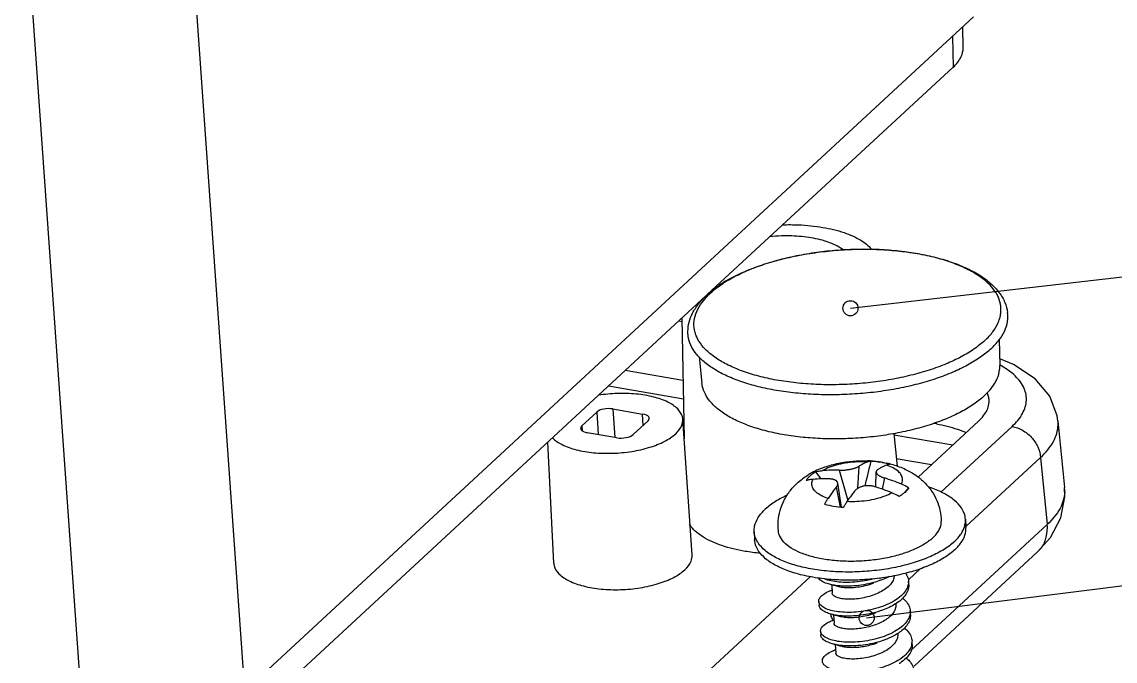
# Model space of a CAD drawing. Header units: millimetres. Extents: x 1603 to 1978, y -231 to 30.
# Drawn here: x 1811.85 to 1837.16, y -195.12 to -180.33 of the extents above; entities that cross this region are included whole.
import ezdxf

# ---------------------------------------------------------------- set-up
doc = ezdxf.new("R2010")
doc.units = ezdxf.units.MM
doc.layers.add('3_ALL_AXES', color=7, linetype='Continuous')
doc.layers.add('from', color=7, linetype='Continuous', lineweight=13)
doc.styles.get("Standard").update_dxf_attribs({"font": 'txt', "bigfont": 'gbcbig.shx'})
doc.dimstyles.new('ISO', dxfattribs={"dimscale": 0.6, "dimtxt": 2.5, "dimasz": 2.5, "dimexe": 1.25, "dimexo": 0.625, "dimtad": 0, "dimdsep": 46, "dimtxsty": 'Standard', "dimblk": 'OPEN', "dimcen": 0, "dimclrd": 4, "dimclre": 4, "dimadec": 0, "dimazin": 0, "dimtfac": 1, "dimtofl": 0, "dimtmove": 0, "dimatfit": 3, "dimfxl": 1, "dimarcsym": 0})

# ---------------------------------------------------------------- blocks, each defined once
blk = doc.blocks.new('_Open')
at = {"color": 0, "linetype": 'ByBlock', "lineweight": -2}
for p, q in [((-1, 0.167), (0, 0)), ((-1, -0.167), (0, 0)), ((0, 0), (-1, 0))]:
    blk.add_line(p, q, dxfattribs=at)
blk = doc.blocks.new('*u142')
at = {"color": 7, "linetype": 'Continuous'}
for p, q in [((-22.917, 66.114), (-20.904, 37.722)), ((-28.274, 65.075), (-26.26, 36.684)), ((-20.904, 37.722), (3.204, 60.008)), ((2.861, 58.985), (2.847, 59.678)), ((2.507, 59.364), (2.532, 58.345)), ((2.532, 58.345), (-5.603, 50.825)), ((-5.634, 50.796), (-21.574, 36.06)), ((-6.542, 49.957), (-6.444, 49.94)), ((-6.446, 50.045), (-6.366, 46.064)), ((4.058, 49.337), (4.076, 48.484)), ((-5.865, 48.764), (-5.78, 47.902)), ((4.529, 48.521), (4.071, 48.702)), ((-6.405, 47.985), (-8.32, 48.313)), ((-8.866, 47.808), (-6.393, 47.384)), ((-8.723, 47.046), (-7.741, 46.878)), ((-8.723, 47.046), (-8.664, 46.106)), ((-9.75, 46.488), (-9.259, 46.942)), ((-9.259, 46.942), (-9.212, 46.2)), ((-7.562, 46.651), (-8.053, 46.197)), ((-7.723, 46.502), (-7.741, 46.878)), ((-6.101, 42.219), (-6.41, 46.706)), ((5.998, 46.657), (6.217, 44.445)), ((-9.75, 46.488), (-9.739, 46.33)), ((-6.377, 46.604), (-6.403, 46.609)), ((3.373, 46.645), (1.371, 44.794)), ((1.979, 46.55), (1.88, 46.567)), ((1.979, 46.55), (1.977, 46.602)), ((2.129, 44.295), (4.48, 46.469)), ((-10.681, 41.949), (-10.878, 45.948)), ((-8.589, 46.094), (-9.571, 46.262)), ((0.57, 46.23), (0.676, 45.153)), ((0.574, 46.192), (2.521, 45.858)), ((-0.18, 45.323), (-0.181, 45.318)), ((1.812, 45.202), (0.651, 45.401)), ((2.951, 43.155), (5.425, 45.442)), ((5.425, 45.442), (5.644, 43.226)), ((-2.022, 44.966), (-1.849, 44.733)), ((-1.241, 45.022), (-0.953, 44.025)), ((-0.587, 45.149), (-0.628, 44.421)), ((-0.03, 44.468), (-0.014, 44.967)), ((-1.161, 43.8), (-1.287, 44.593)), ((0.256, 44.766), (0.186, 44.396)), ((-1.336, 44.457), (-1.204, 43.805)), ((0.935, 44.289), (1.005, 44.372)), ((1.01, 44.368), (0.935, 44.289)), ((1.005, 44.372), (1.06, 44.439)), ((1.06, 44.439), (1.01, 44.368)), ((-1.166, 43.826), (-1.143, 43.797)), ((5.644, 43.226), (1.136, 39.058)), ((5.326, 42.319), (5.747, 42.792)), ((5.326, 42.319), (1.237, 38.539)), ((1.049, 41.396), (1.453, 41.77)), ((-2.19, 41.503), (-20.733, 24.361)), ((1.061, 41.233), (1.054, 41.357)), ((-1.473, 41.059), (-1.509, 41.045)), ((-1.911, 40.686), (-1.904, 40.563)), ((1.12, 40.246), (1.112, 40.369)), ((-1.414, 40.071), (-1.45, 40.058)), ((-1.853, 39.698), (-1.846, 39.575)), ((-1.356, 39.083), (-1.392, 39.07)), ((1.178, 39.258), (1.171, 39.381))]:
    blk.add_line(p, q, dxfattribs=at)
for points in [[(5.999, 46.653), (5.975, 46.822), (5.727, 47.466), (5.244, 48.039), (4.529, 48.521)], [(5.747, 42.792), (6.095, 43.45), (6.227, 44.142), (6.217, 44.448)], [(-1.52, 41.241), (-1.431, 41.22), (-1.33, 41.195), (-1.263, 41.178)], [(-1.462, 40.253), (-1.373, 40.232), (-1.272, 40.207), (-1.205, 40.19)], [(-1.404, 39.265), (-1.314, 39.244), (-1.214, 39.22), (-1.147, 39.203)]]:
    blk.add_lwpolyline(points, dxfattribs=at)
for centre, radius, start, end in [((-4.609, 52.071), 1.214, 234.3453, 235.9191), ((-3.579, 48.604), 3.007, 130.4498, 132.7372), ((-3.813, 49.029), 2.497, 132.7256, 135.3321), ((3.004, 47.283), 0.72, 19.9836, 23.9632), ((-173.905, 87.401), 178.748, 346.11401, 346.38283), ((-0.17, 45.009), 0.315, 91.8256, 97.4003), ((-0.429, 41.773), 3.559, 84.2564, 85.9849), ((-0.397, 42.082), 3.249, 80.6208, 84.2825), ((-0.359, 42.32), 3.008, 79.4035, 80.5878), ((-1.389, 40.107), 4.917, 88.278, 94.6828), ((-1.701, 39.818), 4.917, 88.278, 94.6828), ((-1.626, 38.718), 6.333, 67.3012, 72.7142), ((0.098, 42.84), 1.865, 58.9578, 67.2877), ((-1.938, 38.43), 6.333, 67.3012, 72.7142), ((-0.214, 42.551), 1.865, 58.9578, 67.2877), ((5.181, 44.335), 1.041, 358.3144, 6.0629), ((0.573, 41.335), 0.482, 345.1579, 348.03), ((-0.728, 40.486), 0.828, 195.4549, 197.004), ((-0.731, 40.485), 0.825, 197.0018, 200.8838), ((0.716, 39.355), 0.456, 348.4985, 3.3385)]:
    blk.add_arc(centre, radius, start, end, dxfattribs=at)
for centre, ratio, start_param, end_param in [((-8.902, 46.881), 0.436922, 1.08162, 2.652341), ((-7.919, 46.713), 0.436867, 5.793947, 7.364667), ((-9.393, 46.427), 0.436867, 2.652354, 4.223074), ((-8.41, 46.259), 0.436922, -2.059972, -0.489252)]:
    blk.add_ellipse(centre, major_axis=(0.399, 0.024), ratio=ratio, start_param=start_param, end_param=end_param, dxfattribs=at)
for points, start_tangent, end_tangent in [([(2.532, 58.345), (2.798, 58.696), (2.861, 58.985)], (0.734307, 0.678818), (-0.011178, 0.999938)), ([(-3.116, 53.135), (-2.581, 53.133), (-1.78, 53.05), (-1.078, 52.876), (-0.523, 52.622), (-0.171, 52.329)], (0.999478, 0.032307), (0.637229, -0.770675)), ([(-1.12, 52.314), (-1.361, 52.46), (-1.859, 52.639), (-2.476, 52.745), (-3.145, 52.766), (-3.546, 52.738)], (-0.795858, 0.605483), (-0.99446, -0.105113)), ([(-5.529, 50.892), (-5.226, 51.122), (-4.754, 51.403), (-4.214, 51.651), (-3.619, 51.863), (-2.978, 52.038), (-2.302, 52.173), (-1.603, 52.266), (-0.893, 52.318), (-0.184, 52.326), (0.511, 52.29), (1.182, 52.211), (1.816, 52.089), (2.403, 51.926), (2.932, 51.721), (3.392, 51.477), (3.771, 51.197), (4.056, 50.89), (4.242, 50.567), (4.333, 50.237)], (0.760815, 0.648969), (0.136877, -0.990588)), ([(4.086, 50.092), (4.107, 50.208), (4.097, 50.511), (3.993, 50.807), (3.796, 51.088), (3.51, 51.351), (3.142, 51.591), (2.696, 51.802), (2.183, 51.982), (1.611, 52.126), (0.991, 52.232), (0.335, 52.298), (-0.346, 52.323), (-1.038, 52.307), (-1.729, 52.248), (-2.405, 52.15), (-3.055, 52.013), (-3.666, 51.84), (-4.226, 51.635), (-4.726, 51.4), (-5.155, 51.142), (-5.507, 50.863)], (0.232989, 0.972479), (-0.734307, -0.678818)), ([(-5.108, 51.21), (-4.892, 51.339), (-4.804, 51.382)], (0.824346, 0.566086), (0.904206, 0.427097)), ([(-5.272, 51.08), (-5.108, 51.21)], (0.734307, 0.678818), (0.824346, 0.566086)), ([(-6.242, 49.613), (-6.201, 49.911), (-6.086, 50.214), (-5.892, 50.517), (-5.619, 50.812)], (0.019338, 0.999813), (0.734307, 0.678818)), ([(-5.98, 49.499), (-6.025, 49.659), (-6.035, 49.963), (-5.951, 50.268), (-5.773, 50.57), (-5.588, 50.784)], (-0.344089, 0.938937), (0.702673, 0.711513)), ([(3.579, 49.308), (3.846, 49.601), (4.023, 49.903), (4.086, 50.092)], (0.734307, 0.678818), (0.232989, 0.972479)), ([(3.784, 49.035), (4.053, 49.328), (4.236, 49.629), (4.33, 49.934), (4.333, 50.237)], (0.734307, 0.678818), (-0.136641, 0.990621)), ([(3.784, 49.035), (3.435, 48.757), (3.011, 48.497), (2.519, 48.26), (1.967, 48.05), (1.366, 47.871), (0.725, 47.726), (0.055, 47.617), (-0.632, 47.547), (-1.324, 47.515), (-2.01, 47.524), (-2.678, 47.572), (-3.316, 47.659), (-3.913, 47.783), (-4.46, 47.943), (-4.947, 48.135), (-5.366, 48.357), (-5.709, 48.604), (-5.97, 48.873), (-6.146, 49.158), (-6.233, 49.454), (-6.242, 49.613)], (-0.734307, -0.678818), (0.019302, 0.999814)), ([(3.579, 49.308), (3.227, 49.029), (2.798, 48.77), (2.298, 48.536), (1.738, 48.33), (1.127, 48.158), (0.478, 48.021), (-0.199, 47.922), (-0.89, 47.864), (-1.582, 47.847), (-2.262, 47.872), (-2.919, 47.939), (-3.539, 48.045), (-4.111, 48.189), (-4.624, 48.368), (-5.07, 48.58), (-5.438, 48.819), (-5.724, 49.082), (-5.92, 49.364), (-5.98, 49.499)], (-0.734307, -0.678818), (-0.344089, 0.938937)), ([(3.556, 47.475), (3.815, 47.759), (3.987, 48.052), (4.069, 48.349), (4.076, 48.484)], (0.734307, 0.678818), (-0.020362, 0.999793)), ([(4.48, 46.469), (4.826, 46.898), (4.954, 47.342), (4.856, 47.776), (4.538, 48.18), (4.082, 48.495)], (0.734128, 0.679011), (-0.877241, 0.48005)), ([(3.556, 47.475), (3.215, 47.204), (2.798, 46.953), (2.313, 46.725), (1.769, 46.526), (1.176, 46.358), (0.545, 46.225), (-0.112, 46.13), (-0.782, 46.073), (-1.454, 46.057), (-2.115, 46.081), (-2.752, 46.145), (-3.354, 46.248), (-3.909, 46.388), (-4.408, 46.563), (-4.84, 46.768), (-5.198, 47.001), (-5.475, 47.256), (-5.666, 47.53), (-5.768, 47.816), (-5.78, 47.902)], (-0.734307, -0.678818), (-0.096698, 0.995314)), ([(-6.411, 46.707), (-6.422, 46.782), (-6.58, 47.045), (-6.908, 47.272), (-7.374, 47.439), (-7.95, 47.538), (-8.576, 47.557), (-9.202, 47.498)], (-0.05502, 0.998485), (-0.987806, -0.155693)), ([(3.72, 47.32), (3.714, 47.394), (3.681, 47.529)], (-0.019657, 0.999807), (-0.341531, 0.93987)), ([(3.373, 46.645), (3.54, 46.828), (3.654, 47.016), (3.712, 47.206), (3.72, 47.32)], (0.734307, 0.678818), (-0.019657, 0.999807)), ([(-6.646, 46.226), (-6.445, 46.501), (-6.411, 46.707)], (0.734307, 0.678818), (-0.05502, 0.998485)), ([(5.425, 45.442), (5.848, 45.973), (6.003, 46.518), (5.998, 46.653)], (0.730431, 0.682987), (-0.101289, 0.994857)), ([(1.979, 46.55), (2.674, 46.377), (2.955, 46.268)], (0.985659, -0.168751), (0.912022, -0.410141)), ([(4.48, 46.469), (4.821, 46.345), (5.119, 46.108), (5.331, 45.791), (5.425, 45.442)], (0.985659, -0.168751), (0.084422, -0.99643)), ([(-10.726, 46.088), (-10.404, 45.868), (-9.938, 45.7), (-9.362, 45.601), (-8.736, 45.582), (-8.097, 45.643), (-7.508, 45.778), (-7.01, 45.978), (-6.646, 46.226)], (0.706604, -0.707609), (0.734307, 0.678818)), ([(-0.303, 45.296), (-0.63, 45.297), (-0.958, 45.267), (-1.27, 45.207), (-1.552, 45.119), (-1.79, 45.008)], (-0.998545, 0.053921), (-0.869048, -0.494728)), ([(-0.303, 45.296), (-0.35, 45.276), (-0.399, 45.253), (-0.449, 45.228), (-0.497, 45.202), (-0.543, 45.176), (-0.587, 45.149)], (-0.926327, -0.376719), (-0.846247, -0.53279)), ([(-0.303, 45.296), (-0.241, 45.316), (-0.21, 45.321)], (0.926327, 0.376719), (0.991753, 0.128164)), ([(0.194, 45.276), (0.445, 45.216)], (0.982916, -0.184055), (0.959184, -0.282781)), ([(0.445, 45.216), (0.384, 45.209), (0.322, 45.189)], (-0.999513, -0.031191), (-0.926327, -0.376719)), ([(-2.21, 44.827), (-2.124, 44.898), (-2.022, 44.966)], (0.734307, 0.678818), (0.854426, 0.519574)), ([(-2.022, 44.966), (-1.908, 44.992), (-1.79, 45.008)], (0.962518, 0.271219), (0.996597, 0.082427)), ([(-1.241, 45.022), (-1.196, 45.021), (-1.151, 45.022), (-1.104, 45.024), (-1.054, 45.028), (-1.003, 45.033), (-0.95, 45.04), (-0.897, 45.049), (-0.845, 45.059), (-0.796, 45.07), (-0.75, 45.082), (-0.709, 45.095), (-0.672, 45.108), (-0.64, 45.121), (-0.612, 45.135), (-0.587, 45.149)], (0.999568, -0.029374), (0.846247, 0.53279)), ([(0.038, 45.042), (0.018, 45.027), (0.003, 45.011), (-0.008, 44.994), (-0.013, 44.976), (-0.014, 44.967)], (-0.846247, -0.53279), (-0.031712, -0.999497)), ([(-0.014, 44.967), (-0.014, 44.956), (-0.009, 44.935), (0.003, 44.914), (0.02, 44.892), (0.043, 44.871), (0.07, 44.85), (0.102, 44.83), (0.136, 44.812), (0.173, 44.795), (0.213, 44.78), (0.256, 44.766)], (-0.031712, -0.999497), (0.954977, -0.296679)), ([(0.322, 45.189), (0.275, 45.169), (0.226, 45.146), (0.177, 45.121), (0.128, 45.095), (0.082, 45.068), (0.038, 45.042)], (-0.926327, -0.376719), (-0.846247, -0.53279)), ([(0.818, 44.561), (0.857, 44.706), (0.824, 44.848), (0.719, 44.98), (0.549, 45.095), (0.322, 45.189)], (0.459242, 0.888311), (-0.952337, 0.305047)), ([(-2.335, 44.677), (-2.281, 44.753), (-2.21, 44.827)], (0.513048, 0.85836), (0.734307, 0.678818)), ([(-2.103, 44.719), (-2.221, 44.704), (-2.335, 44.677)], (-0.996597, -0.082427), (-0.962518, -0.271219)), ([(-1.607, 44.091), (-1.834, 44.184), (-2.004, 44.3), (-2.108, 44.432), (-2.142, 44.574), (-2.103, 44.719)], (-0.952337, 0.305047), (0.459242, 0.888311)), ([(-1.287, 44.593), (-1.292, 44.612), (-1.303, 44.636), (-1.32, 44.657), (-1.343, 44.677), (-1.371, 44.693), (-1.402, 44.707), (-1.436, 44.717), (-1.472, 44.725), (-1.511, 44.73), (-1.554, 44.733)], (-0.156541, 0.987671), (-0.999568, 0.029374)), ([(-1.336, 44.457), (-1.316, 44.484), (-1.302, 44.51), (-1.292, 44.535), (-1.286, 44.561), (-1.286, 44.587), (-1.287, 44.593)], (0.631033, 0.775756), (-0.156541, 0.987671)), ([(-0.056, 44.477), (-0.102, 44.489), (-0.148, 44.498), (-0.196, 44.505), (-0.245, 44.509), (-0.297, 44.51), (-0.351, 44.507), (-0.404, 44.5), (-0.455, 44.49), (-0.505, 44.477), (-0.55, 44.461), (-0.591, 44.442), (-0.627, 44.421), (-0.659, 44.399), (-0.686, 44.376), (-0.71, 44.35)], (-0.954977, 0.296679), (-0.631033, -0.775756)), ([(-1.336, 44.457), (-1.379, 44.403), (-1.423, 44.346), (-1.47, 44.284), (-1.516, 44.221), (-1.562, 44.156), (-1.607, 44.091)], (-0.631033, -0.775756), (-0.561405, -0.827541)), ([(-0.71, 44.35), (-0.753, 44.296), (-0.798, 44.239), (-0.844, 44.177), (-0.891, 44.114), (-0.937, 44.049), (-0.982, 43.984)], (-0.631033, -0.775756), (-0.561405, -0.827541)), ([(0.506, 44.272), (0.268, 44.161), (-0.015, 44.073), (-0.327, 44.013), (-0.655, 43.982), (-0.982, 43.984)], (-0.869048, -0.494728), (-0.998545, 0.053921)), ([(0.935, 44.289), (0.849, 44.218), (0.747, 44.15)], (-0.734307, -0.678818), (-0.854426, -0.519574)), ([(6.222, 44.304), (6.067, 43.759), (5.644, 43.226)], (-0.030374, -0.999539), (-0.728543, -0.685)), ([(-1.72, 43.899), (-1.667, 43.995), (-1.607, 44.091)], (0.462513, 0.886612), (0.561405, 0.827541)), ([(-1.72, 43.899), (-1.423, 43.831), (-1.095, 43.792)], (0.959184, -0.282781), (0.997534, -0.070181)), ([(-0.982, 43.984), (-1.042, 43.888), (-1.095, 43.792)], (-0.561405, -0.827541), (-0.462513, -0.886612)), ([(-3.849, 42.273), (-4.353, 42.339), (-5.121, 42.53), (-5.729, 42.807), (-6.134, 43.153), (-6.186, 43.226)], (-0.995736, 0.092253), (-0.54461, 0.838689)), ([(5.326, 42.319), (5.449, 42.457), (5.613, 42.811), (5.644, 43.226)], (0.733446, 0.679747), (-0.084422, 0.99643)), ([(-6.342, 41.729), (-6.137, 42.01), (-6.103, 42.22)], (0.734307, 0.678818), (-0.05502, 0.998485)), ([(-10.679, 41.949), (-10.668, 41.863), (-10.507, 41.595), (-10.172, 41.364), (-9.698, 41.194), (-9.11, 41.093), (-8.473, 41.073), (-7.821, 41.135), (-7.221, 41.273), (-6.713, 41.477), (-6.342, 41.729)], (0.036766, -0.999324), (0.734307, 0.678818)), ([(0.953, 41.622), (0.992, 41.562), (1.051, 41.39), (1.054, 41.357)], (0.589105, -0.808057), (0.056262, -0.998416)), ([(-1.52, 41.241), (-1.592, 41.26), (-1.78, 41.334), (-1.905, 41.426), (-1.927, 41.454)], (-0.973015, 0.230741), (-0.572292, 0.82005)), ([(-0.111, 41.428), (-0.239, 41.396), (-0.564, 41.338), (-0.885, 41.311), (-1.186, 41.315), (-1.454, 41.349), (-1.676, 41.408), (-1.725, 41.428)], (-0.964886, -0.262671), (-0.9199, 0.392153)), ([(0.138, 41.381), (-0.103, 41.305), (-0.427, 41.234), (-0.753, 41.194), (-1.066, 41.187), (-1.35, 41.209), (-1.52, 41.241)], (-0.939257, -0.343216), (-0.973015, 0.230741)), ([(0.476, 41.271), (0.341, 41.136), (0.157, 41.013), (-0.061, 40.911), (-0.298, 40.834), (-0.543, 40.783), (-0.785, 40.757), (-1.005, 40.757), (-1.195, 40.78), (-1.339, 40.824), (-1.431, 40.882), (-1.466, 40.952)], (-0.61302, -0.790068), (-0.057955, 0.998319)), ([(-1.263, 41.178), (-1.219, 41.168), (-1.03, 41.144), (-0.81, 41.144), (-0.568, 41.17), (-0.323, 41.221), (-0.091, 41.296)], (0.968247, -0.249995), (0.933121, 0.359563)), ([(0.416, 41.502), (0.202, 41.406), (0.138, 41.381)], (-0.889621, -0.456699), (-0.939257, -0.343216)), ([(0.581, 41.533), (0.558, 41.417), (0.476, 41.271)], (-0.042012, -0.999117), (-0.61302, -0.790068)), ([(1.061, 41.233), (1.056, 41.134), (0.991, 40.955), (0.856, 40.782), (0.66, 40.623), (0.627, 40.602)], (0.058096, -0.998311), (-0.843446, -0.537214)), ([(1.054, 41.357), (1.045, 41.235)], (0.056262, -0.998416), (-0.207379, -0.978261)), ([(-1.911, 40.686), (-1.907, 40.736), (-1.845, 40.845), (-1.715, 40.949), (-1.523, 41.04), (-1.509, 41.045)], (-0.063097, 0.998007), (0.939213, 0.343334)), ([(1.039, 41.211), (0.956, 41.034), (0.807, 40.866), (0.598, 40.712), (0.341, 40.578), (0.046, 40.469), (-0.272, 40.389), (-0.597, 40.339), (-0.914, 40.321), (-1.207, 40.334), (-1.464, 40.375), (-1.67, 40.441), (-1.817, 40.527), (-1.875, 40.587)], (-0.256141, -0.966639), (-0.582233, 0.813022)), ([(-1.875, 40.587), (-1.897, 40.628), (-1.911, 40.686)], (-0.582233, 0.813022), (-0.063097, 0.998007)), ([(-1.462, 40.253), (-1.629, 40.304), (-1.788, 40.387), (-1.881, 40.486), (-1.904, 40.563)], (-0.973338, 0.229375), (-0.075035, 0.997181)), ([(0.627, 40.602), (0.411, 40.483), (0.196, 40.394)], (-0.843446, -0.537214), (-0.939346, -0.342972)), ([(0.639, 40.58), (0.617, 40.43), (0.535, 40.283)], (0.058889, -0.998265), (-0.61302, -0.790068)), ([(0.861, 40.789), (0.965, 40.692), (1.074, 40.527), (1.112, 40.369)], (0.781037, -0.624484), (0.060843, -0.998147)), ([(1.103, 40.248), (1.081, 40.173), (0.979, 39.998), (0.812, 39.833), (0.589, 39.684), (0.319, 39.557), (0.017, 39.456), (-0.305, 39.384), (-0.629, 39.343), (-0.941, 39.334), (-1.225, 39.355), (-1.469, 39.404), (-1.66, 39.476)], (-0.208546, -0.978013), (-0.890324, 0.455327)), ([(-1.442, 40.065), (-1.502, 40.191)], (-0.498579, 0.866844), (-0.356523, 0.934286)), ([(0.196, 40.394), (0.122, 40.368), (-0.194, 40.28), (-0.521, 40.224), (-0.843, 40.199), (-1.144, 40.206), (-1.411, 40.242), (-1.462, 40.253)], (-0.939346, -0.342972), (-0.973338, 0.229375)), ([(0.535, 40.283), (0.417, 40.162), (0.259, 40.05), (0.07, 39.954), (-0.136, 39.877), (-0.355, 39.819), (-0.574, 39.783), (-0.785, 39.767), (-0.978, 39.771), (-1.145, 39.794), (-1.275, 39.834)], (-0.61302, -0.790068), (-0.922214, 0.386679)), ([(-1.205, 40.191), (-1.159, 40.18), (-0.969, 40.156), (-0.749, 40.157), (-0.508, 40.182), (-0.263, 40.234), (-0.032, 40.308)], (0.968253, -0.249971), (0.933116, 0.359574)), ([(1.12, 40.246), (1.12, 40.242), (1.093, 40.062), (0.995, 39.886), (0.831, 39.719), (0.684, 39.613)], (0.059428, -0.998233), (-0.844471, -0.535601)), ([(1.112, 40.369), (1.113, 40.352), (1.103, 40.248)], (0.060843, -0.998147), (-0.208546, -0.978013)), ([(-1.853, 39.698), (-1.837, 39.783), (-1.752, 39.892), (-1.599, 39.993), (-1.45, 40.058)], (-0.041557, 0.999136), (0.939557, 0.342392)), ([(-1.275, 39.834), (-1.356, 39.879), (-1.4, 39.933), (-1.407, 39.964)], (-0.922214, 0.386679), (-0.063765, 0.997965)), ([(0.915, 39.805), (0.932, 39.791), (1.08, 39.633), (1.159, 39.461), (1.171, 39.381)], (0.784294, -0.620389), (0.058104, -0.998311)), ([(-1.812, 39.594), (-1.85, 39.672), (-1.853, 39.698)], (-0.605315, 0.795986), (-0.041557, 0.999136)), ([(-1.652, 39.353), (-1.782, 39.444), (-1.842, 39.549), (-1.845, 39.575)], (-0.890324, 0.455327), (-0.041557, 0.999136)), ([(-1.789, 39.568), (-1.812, 39.594)], (-0.691024, 0.722832), (-0.605315, 0.795986)), ([(-1.66, 39.476), (-1.789, 39.568)], (-0.890324, 0.455327), (-0.691024, 0.722832)), ([(0.684, 39.613), (0.609, 39.568), (0.339, 39.439), (0.254, 39.406)], (-0.844471, -0.535601), (-0.939256, -0.343217)), ([(0.698, 39.593), (0.675, 39.442), (0.593, 39.295)], (0.058907, -0.998263), (-0.61302, -0.790068)), ([(-1.794, 38.711), (-1.793, 38.749), (-1.737, 38.86), (-1.612, 38.965), (-1.422, 39.059), (-1.392, 39.07)], (-0.072292, 0.997384), (0.939094, 0.343659)), ([(1.162, 39.264), (1.099, 39.102), (0.964, 38.929), (0.766, 38.769), (0.516, 38.629), (0.224, 38.513), (-0.093, 38.426), (-0.421, 38.371), (-0.744, 38.347), (-1.046, 38.355), (-1.312, 38.392), (-1.528, 38.455), (-1.685, 38.54), (-1.759, 38.613)], (-0.199291, -0.97994), (-0.567084, 0.82366)), ([(-1.404, 39.265), (-1.46, 39.28), (-1.652, 39.353)], (-0.973052, 0.230585), (-0.890324, 0.455327)), ([(0.254, 39.406), (0.036, 39.336), (-0.287, 39.262), (-0.613, 39.221), (-0.928, 39.211), (-1.215, 39.231), (-1.404, 39.265)], (-0.939256, -0.343217), (-0.973052, 0.230585)), ([(0.593, 39.295), (0.458, 39.16), (0.274, 39.038), (0.056, 38.936), (-0.181, 38.859), (-0.427, 38.807), (-0.668, 38.782), (-0.888, 38.781), (-1.078, 38.805), (-1.223, 38.848), (-1.314, 38.907), (-1.35, 38.976)], (-0.61302, -0.790068), (-0.057944, 0.99832)), ([(-1.147, 39.203), (-1.11, 39.194), (-0.943, 39.171), (-0.75, 39.166), (-0.539, 39.182), (-0.32, 39.219), (-0.101, 39.276), (0.026, 39.321)], (0.96924, -0.246118), (0.933104, 0.359606)), ([(1.178, 39.258), (1.173, 39.158), (1.107, 38.978), (0.972, 38.805), (0.774, 38.646), (0.744, 38.626)], (0.058104, -0.998311), (-0.84344, -0.537224)), ([(-1.759, 38.613), (-1.775, 38.64), (-1.794, 38.711)], (-0.567084, 0.82366), (-0.072292, 0.997384)), ([(0.978, 38.813), (1.085, 38.713), (1.193, 38.546), (1.229, 38.394)], (0.781244, -0.624226), (0.06143, -0.998111))]:
    blk.add_spline(points, degree=3, dxfattribs=dict(at, start_tangent=start_tangent, end_tangent=end_tangent))
at = {"layer": '3_ALL_AXES', "color": 7, "linetype": 'Continuous'}
for p, q in [((2.937, 43.401), (2.953, 43.132)), ((-4.051, 42.989), (-4.035, 42.719)), ((-1.483, 41.232), (-1.466, 40.952)), ((0.637, 40.61), (0.639, 40.58)), ((-1.425, 40.244), (-1.408, 39.964)), ((0.696, 39.627), (0.698, 39.593)), ((-1.366, 39.257), (-1.35, 38.976))]:
    blk.add_line(p, q, dxfattribs=at)
for centre, radius, start, end in [((-0.437, 41.405), 3.928, 86.2469, 88.0174), ((-0.335, 42.107), 3.218, 75.9248, 77.9828), ((-0.866, 42.577), 2.683, 115.8373, 120.7721), ((-0.728, 42.29), 3.002, 111.2543, 115.8167), ((-0.902, 49.192), 7.806, 277.3496, 277.5653)]:
    blk.add_arc(centre, radius, start, end, dxfattribs=at)
for points, start_tangent, end_tangent in [([(-1.816, 45.088), (-1.381, 45.224), (-0.901, 45.308), (-0.428, 45.333), (-0.301, 45.331)], (0.931868, 0.362798), (0.999399, -0.034663)), ([(-0.18, 45.325), (0.05, 45.303), (0.335, 45.255)], (0.997851, -0.065526), (0.978058, -0.208334)), ([(0.448, 45.229), (0.533, 45.206), (0.957, 45.05), (1.306, 44.848), (1.592, 44.608), (1.82, 44.332), (1.989, 44.024), (2.096, 43.693), (2.139, 43.333)], (0.969945, -0.243323), (0.017288, -0.999851)), ([(-2.63, 44.592), (-2.296, 44.847), (-2.239, 44.883)], (0.734307, 0.678818), (0.85884, 0.512244)), ([(-3.251, 43.014), (-3.253, 43.35), (-3.193, 43.685), (-3.069, 44.009), (-2.882, 44.313), (-2.63, 44.592)], (-0.100509, 0.994936), (0.734307, 0.678818)), ([(-2.959, 44.193), (-3.343, 43.987), (-3.683, 43.73)], (-0.907794, -0.419415), (-0.734307, -0.678818)), ([(2.937, 43.401), (2.924, 43.5), (2.806, 43.773), (2.574, 44.025), (2.235, 44.249), (1.801, 44.438), (1.713, 44.468)], (-0.05659, 0.998398), (-0.950569, 0.310513)), ([(-4.051, 42.989), (-4.037, 43.172), (-3.917, 43.456), (-3.683, 43.73)], (-0.05659, 0.998398), (0.734307, 0.678818)), ([(2.906, 43.153), (2.923, 43.218), (2.937, 43.401)], (0.293758, 0.95588), (-0.05659, 0.998398)), ([(1.855, 42.782), (2.044, 43.007), (2.132, 43.24), (2.139, 43.333)], (0.734307, 0.678818), (-0.019403, 0.999812)), ([(2.569, 42.66), (2.803, 42.934), (2.906, 43.153)], (0.734307, 0.678818), (0.293758, 0.95588)), ([(2.585, 42.39), (2.819, 42.665), (2.939, 42.948), (2.952, 43.132)], (0.734307, 0.678818), (-0.05659, 0.998398)), ([(-3.988, 42.739), (-4.038, 42.89), (-4.051, 42.989)], (-0.413224, 0.910629), (-0.05659, 0.998398)), ([(0.096, 41.45), (-0.546, 41.394), (-1.188, 41.39), (-1.808, 41.438), (-2.385, 41.537), (-2.899, 41.683), (-3.333, 41.871), (-3.672, 42.096), (-3.904, 42.348), (-4.022, 42.62), (-4.035, 42.719)], (-0.991784, -0.127924), (-0.05659, 0.998398)), ([(2.569, 42.66), (2.229, 42.403), (1.794, 42.174), (1.279, 41.98), (0.701, 41.826), (0.08, 41.72), (-0.562, 41.664), (-1.204, 41.659), (-1.824, 41.707), (-2.401, 41.806), (-2.915, 41.952), (-3.349, 42.141), (-3.688, 42.365), (-3.92, 42.618), (-3.988, 42.739)], (-0.734307, -0.678818), (-0.413224, 0.910629)), ([(0.976, 42.296), (0.779, 42.233), (0.296, 42.115), (-0.219, 42.039), (-0.748, 42.008), (-1.269, 42.022), (-1.762, 42.081), (-2.21, 42.183), (-2.594, 42.324), (-2.899, 42.498), (-3.115, 42.699), (-3.232, 42.919), (-3.25, 43.014)], (-0.943686, -0.330841), (-0.098732, 0.995114)), ([(1.855, 42.782), (1.573, 42.573), (1.21, 42.387), (0.976, 42.296)], (-0.734307, -0.678818), (-0.943686, -0.330841)), ([(2.585, 42.39), (2.245, 42.134), (1.81, 41.905), (1.294, 41.71), (0.717, 41.557), (0.125, 41.454)], (-0.734307, -0.678818), (-0.991295, -0.131658))]:
    blk.add_spline(points, degree=3, dxfattribs=dict(at, start_tangent=start_tangent, end_tangent=end_tangent))
at = {"layer": 'from'}
for points in [[(-0.867, 50.375), (15.359, 52.255)], [(-0.33, 40.138), (15.359, 42.123)]]:
    blk.add_leader(points, dimstyle='ISO', override={"dimscale": 1, "dimasz": 1, "dimexo": 0.125, "dimadec": 2, "dimazin": 2, "dimldrblk": 'Small'}, dxfattribs=at)

msp = doc.modelspace()

# ---------------------------------------------------------------- block references
at = {"xscale": 0.7, "yscale": 0.7, "zscale": 0.7}
msp.add_blockref('*u142', (1831.641, -222.218), dxfattribs=at)

doc.saveas('drawing.dxf')
